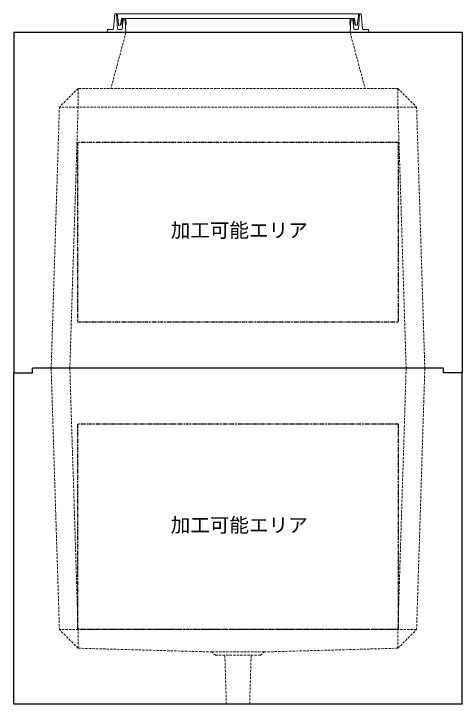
# Model space of a CAD drawing. Units: millimetres, scale not verified. Extents: x -5940 to 5940, y -4200 to 4200.
# Drawn here: x -660 to 540, y -2100 to -250 of the extents above; entities that cross this region are included whole.
import ezdxf
from ezdxf.enums import TextEntityAlignment as Align

# ---------------------------------------------------------------- set-up
doc = ezdxf.new("R2010")
doc.units = ezdxf.units.MM
doc.header["$LTSCALE"] = 20
doc.linetypes.add('USER1', pattern=[20, 10, -2, 2, -2, 2, -2])
doc.linetypes.add('USER2', pattern=[9.525, 6.35, -3.175])
for name, color, linetype, lineweight in [('0-5_D-STR-STR5', 230, 'USER1', 25), ('0-8_D-STR', 7, 'USER2', 13), ('0-A_D-STR-STR4', 143, 'Continuous', 13)]:
    doc.layers.add(name, color=color, linetype=linetype, lineweight=lineweight)
doc.styles.add('ＭＳ ゴシック', font='')
doc.styles.get('ＭＳ ゴシック').set_extended_font_data('MS Gothic')

# ---------------------------------------------------------------- blocks, each defined once
blk = doc.blocks.new('A$C70E2587B')
at = {"layer": '0-5_D-STR-STR5'}
for q in [(8600, -3000), (-8600, -14000)]:
    blk.add_line((8600, -14000), q, dxfattribs=at)
blk.add_lwpolyline([(8600, -3000), (-8600, -3000), (-8600, -14000)], dxfattribs=at)
at = {"layer": '0-8_D-STR', "linetype": 'Continuous', "lineweight": 25}
for p, q in [((11000, 0), (-11000, 0)), ((12000, -18000), (-12000, -18000))]:
    blk.add_line(p, q, dxfattribs=at)
at = {"layer": '0-8_D-STR'}
for p, q in [((-10000, 0), (-9560, -14000)), ((-9000, 0), (-8560, -14000)), ((9000, 0), (8560, -14000)), ((10000, 0), (9560, -14000)), ((-8560, -15000), (-9560, -14000)), ((9560, -14000), (-9560, -14000)), ((-8560, -15000), (-8560, -14000)), ((8560, -15000), (9560, -14000)), ((8560, -15000), (8560, -14000)), ((-8560, -15000), (-1400, -15200)), ((8560, -15000), (1400, -15200)), ((1400, -15200), (-1400, -15200)), ((-1200, -15380), (-1400, -15200)), ((1200, -15380), (-1200, -15380)), ((-621, -18000), (-705, -15380)), ((621, -18000), (705, -15380)), ((1200, -15380), (1400, -15200))]:
    blk.add_line(p, q, dxfattribs=at)
at = {"layer": '0-8_D-STR', "linetype": 'Continuous', "lineweight": 25}
for points in [[(-12000, -18000), (-12000, -240), (-11000, -240), (-11000, 0)], [(12000, -18000), (12000, -240), (11000, -240), (11000, 0)]]:
    blk.add_lwpolyline(points, dxfattribs=at)
blk = doc.blocks.new('A$C2AFA5A68')
at = {"layer": '0-5_D-STR-STR5'}
blk.add_lwpolyline([(8600, 12100), (-8600, 12100), (-8600, 2500), (8600, 2500)], close=True, dxfattribs=at)
at = {"layer": '0-8_D-STR', "linetype": 'Continuous', "lineweight": 25}
for p, q in [((12000, 18000), (-12000, 18000)), ((12000, 18000), (12000, -240)), ((11000, 0), (-11000, 0))]:
    blk.add_line(p, q, dxfattribs=at)
at = {"layer": '0-8_D-STR'}
for p, q in [((-6000, 18000), (-6800, 15000)), ((6000, 18000), (6800, 15000)), ((-8560, 15000), (-9560, 14000)), ((8560, 15000), (-8560, 15000)), ((-8560, 15000), (-8560, 14000)), ((8560, 15000), (9560, 14000)), ((8560, 15000), (8560, 14000)), ((-10000, 0), (-9560, 14000)), ((9560, 14000), (-9560, 14000)), ((-9000, 0), (-8560, 14000)), ((9000, 0), (8560, 14000)), ((10000, 0), (9560, 14000))]:
    blk.add_line(p, q, dxfattribs=at)
at = {"layer": '0-8_D-STR', "linetype": 'Continuous', "lineweight": 25}
for points in [[(-12000, 18000), (-12000, -240), (-11000, -240), (-11000, 0)], [(12000, -240), (11000, -240), (11000, 0)]]:
    blk.add_lwpolyline(points, dxfattribs=at)
blk = doc.blocks.new('A$C284D0AE2')
at = {"layer": '0-A_D-STR-STR4'}
for p, q in [((-6600, 1000), (-6655.6, 197.2)), ((-6500, 1000), (-6600, 1000)), ((-6442.7, 197.2), (-6500, 1000)), ((-6450, 1000), (-6450, 740)), ((-6450, 740), (-6438.3, 740)), ((-6290, 400), (-6230, 740)), ((-6230, 740), (6230, 740)), ((-6180, 740), (-6212.4, 401.3)), ((-6000, 740), (-6180, 740)), ((-5983.5, 401.3), (-6000, 740)), ((6000, 740), (6180, 740)), ((6180, 740), (6212.4, 401.3)), ((-6418.4, 721.8), (-6390, 400)), ((-6390, 400), (-6290, 400)), ((-6212.4, 401.3), (-6172.2, 401.3)), ((-6140, 680), (-6195.9, 195.4)), ((-6040, 680), (-6140, 680)), ((-6000, 0), (-6040, 680)), ((-6023.6, 401.3), (-5983.5, 401.3)), ((6212.4, 401.3), (6172.2, 401.3)), ((-6980, 160), (-7000, 0)), ((-7000, 0), (7000, 0)), ((-6695.5, 160), (-6980, 160)), ((-6235.7, 160), (-6402.8, 160)), ((6235.7, 160), (6402.8, 160)), ((6695.5, 160), (6980, 160)), ((6980, 160), (7000, 0))]:
    blk.add_line(p, q, dxfattribs=at)
for points in [[(-6450, 1000), (6450, 1000), (6450, 740), (6438.3, 740)], [(6023.6, 401.3), (5983.5, 401.3), (6000, 740)], [(6418.4, 721.8), (6390, 400), (6290, 400), (6230, 740)], [(6442.7, 197.2), (6500, 1000), (6600, 1000), (6655.6, 197.2)], [(6000, 0), (6040, 680), (6140, 680), (6195.9, 195.4)]]:
    blk.add_lwpolyline(points, dxfattribs=at)
for centre, radius, start, end in [((-6438.3, 720), 20, 5.04245, 90), ((6438.3, 720), 20, 90, 174.95755), ((-6695.5, 200), 40, 270, 356.0372), ((-6402.8, 200), 40, 184.08562, 270), ((-6235.7, 200), 40, 270, 353.41806), ((6235.7, 200), 40, 186.58194, 270), ((6402.8, 200), 40, 270, 355.91438), ((6695.5, 200), 40, 183.9628, 270)]:
    blk.add_arc(centre, radius, start, end, dxfattribs=at)

msp = doc.modelspace()

# ---------------------------------------------------------------- block references
at = {"layer": '0-8_D-STR', "xscale": 0.05, "yscale": 0.05}
for name in ['A$C2AFA5A68', 'A$C70E2587B']:
    msp.add_blockref(name, (-60, -1200), dxfattribs=at)
at = {"layer": '0-A_D-STR-STR4', "xscale": 0.05, "yscale": 0.05}
msp.add_blockref('A$C284D0AE2', (-60, -300), dxfattribs=at)

# ---------------------------------------------------------------- texts
at = {"layer": '0-5_D-STR-STR5', "style": 'ＭＳ ゴシック'}
for p in [(-240.28, -860.72), (-240.28, -1650.72)]:
    msp.add_text('加工可能エリア', height=38.42, dxfattribs=at).set_placement(p, align=Align.BOTTOM_LEFT)

doc.saveas('drawing.dxf')
